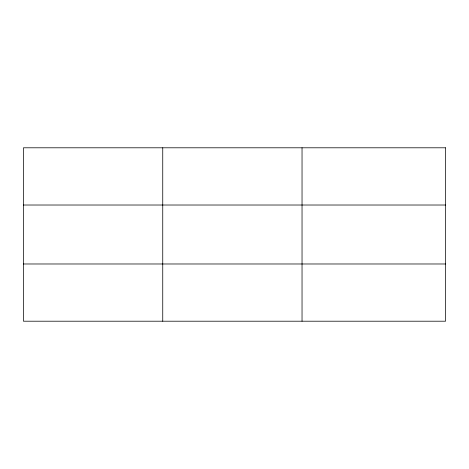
<?xml version="1.0" encoding="UTF-8"?>
<svg xmlns="http://www.w3.org/2000/svg" width="469" height="469" viewBox="0 0 469 469"><rect width="100%" height="100%" fill="white"/><g stroke="black" fill="none" stroke-linecap="round" stroke-linejoin="round"><path stroke-width="0.7" d="M162.743 321.206L162.743 147.794M302.036 321.206L302.036 147.794M23.45 205.017L445.55 205.017M23.45 263.983L445.55 263.983M445.55 147.794L445.55 321.206L23.45 321.206L23.45 147.794L445.55 147.794"/></g></svg>
